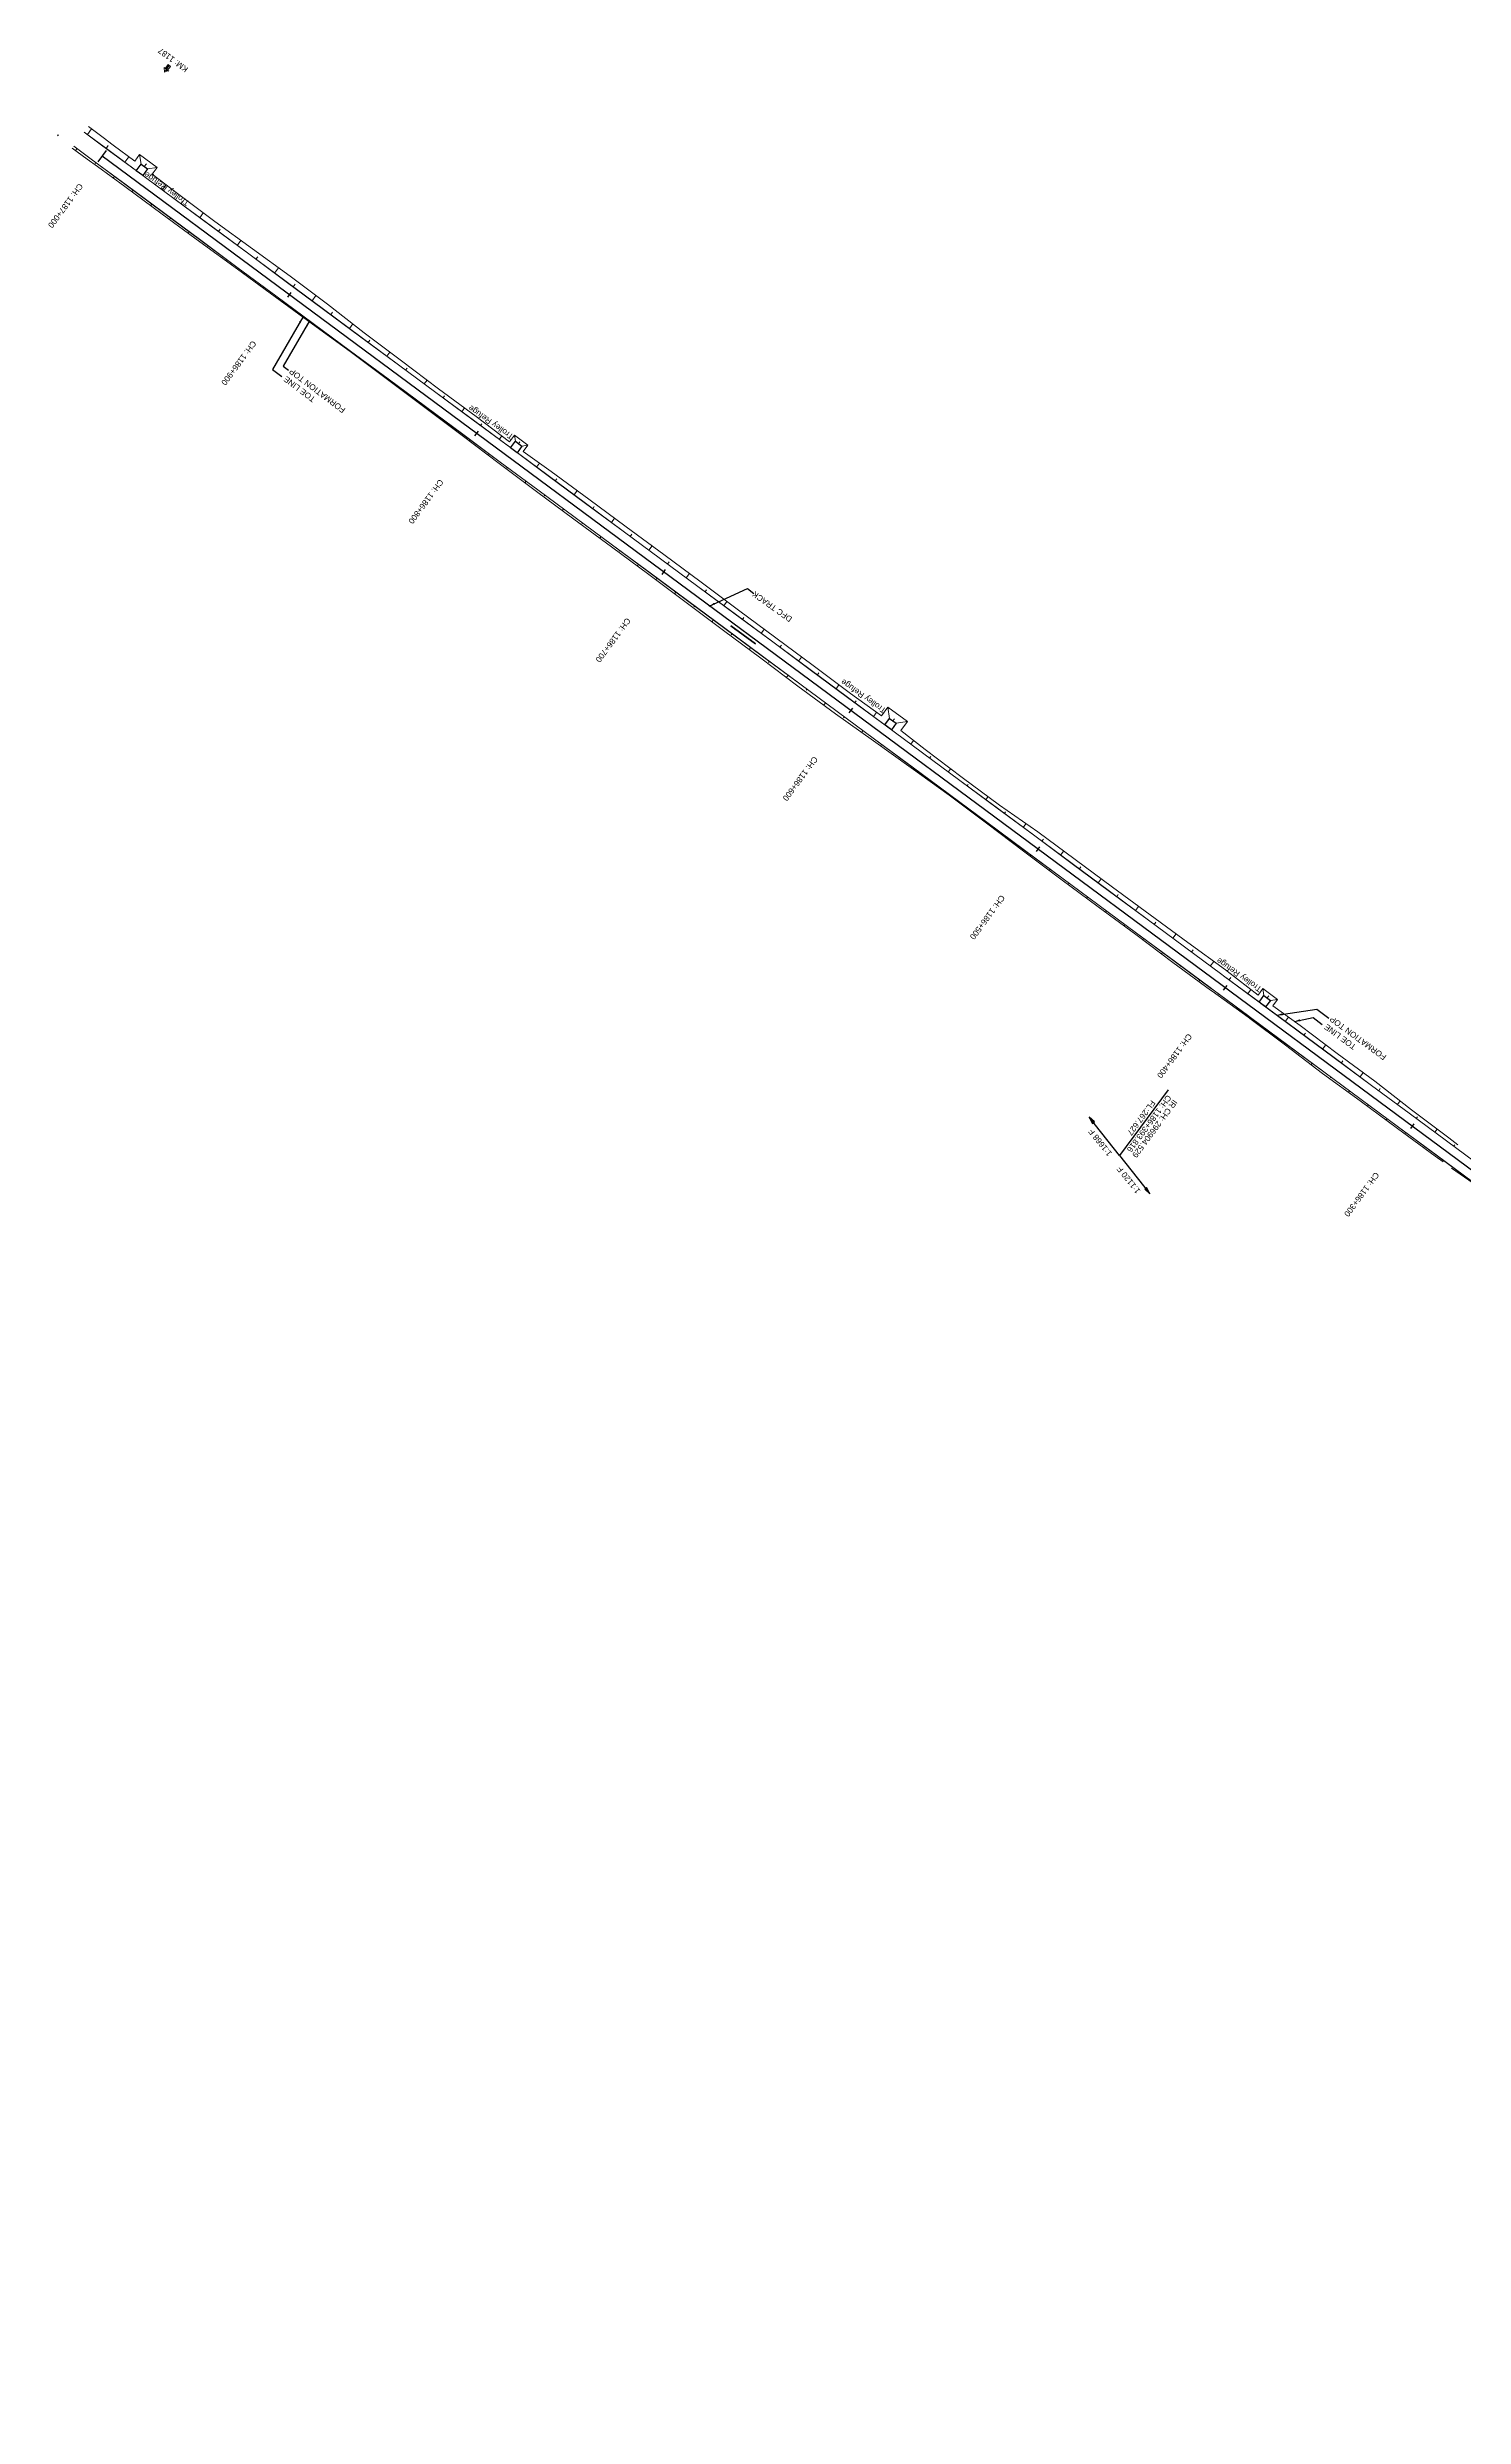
# Model space of a CAD drawing. Header units: metres. Extents: x 646784 to 662189, y 3367130 to 3378376.
# Drawn here: x 646784 to 647393, y 3377359 to 3378376 of the extents above; entities that cross this region are included whole.
import ezdxf
from ezdxf.enums import TextEntityAlignment as Align

# ---------------------------------------------------------------- set-up
doc = ezdxf.new("R2010")
doc.units = ezdxf.units.M
doc.header["$MEASUREMENT"] = 0
doc.linetypes.add('CENTER2', pattern=[1.125, 0.75, -0.125, 0.125, -0.125])
for name, color, linetype, lineweight in [('C-ALIG-DG-SPIRAL', 1, 'CENTER2', 70), ('C-ALIG-LABL-DG', 1, 'Continuous', 25), ('Km post', 1, 'Continuous', 13), ('PROPOSED DFC TRACK', 1, 'Continuous', 0), ('PROPOSED DFCC TOE LINE', 239, 'Continuous', 0), ('PROPOSED DFCC TOE SLOPES', 239, 'Continuous', 0), ('PROPOSED GRADES IN PLAN', 10, 'Continuous', 0)]:
    doc.layers.add(name, color=color, linetype=linetype, lineweight=lineweight)
for name, color, linetype in [('PROPOSED DFCC FORMATION LINE', 187, 'Continuous'), ('PROPOSED FORMATION LINE - PLAN', 187, 'Continuous'), ('Trolley Refuse', 10, 'Continuous')]:
    doc.layers.add(name, color=color, linetype=linetype)
doc.styles.add('Arial', font='arial.ttf')
doc.styles.get("Standard").update_dxf_attribs({"font": 'arial.ttf'})
doc.styles.add('Style-Arial', font='arial.ttf')
doc.dimstyles.new('ISO-25', dxfattribs={"dimtxt": 2.5, "dimasz": 2.5, "dimexe": 1.25, "dimexo": 0.625, "dimtad": 1, "dimtxsty": 'Standard', "dimcen": 2.5, "dimadec": 0, "dimazin": 0, "dimtfac": 1, "dimtmove": 0, "dimatfit": 3, "dimfxl": 1, "dimarcsym": 0})

# ---------------------------------------------------------------- blocks, each defined once
blk = doc.blocks.new('Direction')
h = blk.add_hatch(color=256)
h.dxf.hatch_style = 1
h.paths.add_polyline_path([(-5.54, 0), (-4.75, -0.13), (-4.75, 0.13)])
blk.add_lwpolyline([(-5.54, 0), (-4.75, -0.13), (-4.75, 0.13)], close=True)
blk.add_lwpolyline([(0, 0), (-5.54, 0)])
blk = doc.blocks.new('Tick Hor')
blk.add_lwpolyline([(-0.5, 0), (0.5, 0)])
blk = doc.blocks.new('KM Post')
at = {"layer": 'Km post', "lineweight": 13}
h = blk.add_hatch(color=256, dxfattribs=at)
h.paths.add_polyline_path([(0, -8.9), (1.6, -8.9), (1.6, -3.8), (0, -3.8)])
h.paths.add_polyline_path([(0, -3.8), (0, 0), (-3.4, -3.8)])
for p, q in [((0, -8.9), (0, 0)), ((3.1, -3.8), (0, 0)), ((3.1, -3.8), (-3.4, -3.8))]:
    blk.add_line(p, q, dxfattribs=at)
blk.add_lwpolyline([(1.6, -3.8), (1.6, -8.9), (-1.6, -8.9), (-1.6, -3.8)], dxfattribs=at)

msp = doc.modelspace()

# ---------------------------------------------------------------- linework, layer by layer
at = {"layer": 'C-ALIG-DG-SPIRAL', "color": 1, "linetype": 'Continuous', "lineweight": 30, "flags": 128}
msp.add_lwpolyline([(651402.0435, 3374929.3497), (646807.9803, 3378329.5765)], dxfattribs=at)
at = {"layer": 'C-ALIG-LABL-DG', "color": 1, "linetype": 'Continuous', "lineweight": 25}
msp.add_line((646807.9803, 3378329.5765), (646806.493, 3378327.567), dxfattribs=at)
at = {"layer": 'PROPOSED DFCC FORMATION LINE', "lineweight": 0, "flags": 128}
for points in [[(647396.9664, 3377888.9197), (647380.8906, 3377900.8179), (647364.8148, 3377912.7162), (647348.739, 3377924.6145), (647332.6632, 3377936.5127), (647316.5874, 3377948.411), (647301.2343, 3377959.7743), (647300.5116, 3377960.3093), (647285.1585, 3377971.6726), (647284.4358, 3377972.2075), (647268.36, 3377984.1058), (647252.2842, 3377996.004), (647236.2084, 3378007.9023), (647220.1325, 3378019.8006), (647204.0567, 3378031.6988), (647187.9809, 3378043.5971), (647171.9051, 3378055.4954), (647155.8293, 3378067.3936), (647139.7535, 3378079.2919), (647123.6777, 3378091.1901), (647107.6019, 3378103.0884), (647091.5261, 3378114.9867), (647075.4503, 3378126.8849), (647059.3745, 3378138.7832), (647043.2987, 3378150.6814), (647027.2229, 3378162.5797), (647011.1471, 3378174.478), (646995.0713, 3378186.3762), (646978.9955, 3378198.2745), (646962.9197, 3378210.1728), (646946.8439, 3378222.071), (646930.7681, 3378233.9693), (646914.6923, 3378245.8675), (646898.6165, 3378257.7658), (646882.5407, 3378269.6641), (646866.4649, 3378281.5623), (646850.3891, 3378293.4606), (646834.3133, 3378305.3589), (646818.2375, 3378317.2571), (646806.5392, 3378325.9155), (646802.1615, 3378329.1558), (646795.8217, 3378333.852)], [(647396.9961, 3377888.9599), (647380.9203, 3377900.8581), (647364.8445, 3377912.7564), (647348.7687, 3377924.6547), (647332.6929, 3377936.5529), (647316.6171, 3377948.4512), (647301.264, 3377959.8145), (647300.5413, 3377960.3494), (647285.1882, 3377971.7128), (647284.4655, 3377972.2477), (647268.3897, 3377984.146), (647252.3139, 3377996.0442), (647236.2381, 3378007.9425), (647220.1623, 3378019.8408), (647204.0865, 3378031.739), (647188.0107, 3378043.6373), (647171.9349, 3378055.5355), (647155.8591, 3378067.4338), (647139.7833, 3378079.3321), (647123.7075, 3378091.2303), (647107.6317, 3378103.1286), (647091.5559, 3378115.0269), (647075.4801, 3378126.9251), (647059.4043, 3378138.8234), (647043.3285, 3378150.7216), (647027.2527, 3378162.6199), (647011.1769, 3378174.5182), (646995.1011, 3378186.4164), (646979.0253, 3378198.3147), (646962.9495, 3378210.2129), (646946.8737, 3378222.1112), (646930.7979, 3378234.0095), (646914.7221, 3378245.9077), (646898.6463, 3378257.806), (646882.5705, 3378269.7043), (646866.4947, 3378281.6025), (646850.4189, 3378293.5008), (646834.3431, 3378305.399), (646818.2673, 3378317.2973), (646806.5689, 3378325.9557), (646802.1912, 3378329.196), (646795.8514, 3378333.8921)], [(647401.4579, 3377894.9883), (647385.3821, 3377906.8866), (647369.3063, 3377918.7848), (647353.2305, 3377930.6831), (647337.1547, 3377942.5813), (647321.0789, 3377954.4796), (647305.7259, 3377965.843), (647305.0031, 3377966.3779), (647289.6501, 3377977.7412), (647288.9273, 3377978.2761), (647272.8515, 3377990.1744), (647256.7757, 3378002.0727), (647240.6999, 3378013.9709), (647224.6241, 3378025.8692), (647208.5483, 3378037.7674), (647192.4725, 3378049.6657), (647176.3967, 3378061.564), (647160.3209, 3378073.4622), (647144.2451, 3378085.3605), (647128.1693, 3378097.2588), (647112.0935, 3378109.157), (647096.0177, 3378121.0553), (647079.9419, 3378132.9535), (647063.8661, 3378144.8518), (647047.7903, 3378156.7501), (647031.7145, 3378168.6483), (647015.6387, 3378180.5466), (646999.5629, 3378192.4448), (646983.4871, 3378204.3431), (646967.4113, 3378216.2414), (646951.3355, 3378228.1396), (646935.2597, 3378240.0379), (646919.1839, 3378251.9362), (646903.1081, 3378263.8344), (646887.0323, 3378275.7327), (646870.9565, 3378287.6309), (646854.8807, 3378299.5292), (646838.8049, 3378311.4275), (646822.7291, 3378323.3257), (646811.0308, 3378331.9841), (646806.6538, 3378335.2239), (646800.3178, 3378339.9173)], [(646800.3475, 3378339.9574), (646806.6836, 3378335.2641), (646811.0605, 3378332.0243), (646822.7589, 3378323.3659), (646838.8347, 3378311.4677), (646854.9105, 3378299.5694), (646870.9863, 3378287.6711), (646887.0621, 3378275.7729), (646903.1379, 3378263.8746), (646919.2137, 3378251.9763), (646935.2895, 3378240.0781), (646951.3653, 3378228.1798), (646967.4411, 3378216.2816), (646983.5169, 3378204.3833), (646999.5927, 3378192.485), (647015.6685, 3378180.5868), (647031.7443, 3378168.6885), (647047.8201, 3378156.7903), (647063.8959, 3378144.892), (647079.9717, 3378132.9937), (647096.0475, 3378121.0955), (647112.1233, 3378109.1972), (647128.1991, 3378097.2989), (647144.2749, 3378085.4007), (647160.3507, 3378073.5024), (647176.4265, 3378061.6042), (647192.5023, 3378049.7059), (647208.5781, 3378037.8076), (647224.6539, 3378025.9094), (647240.7297, 3378014.0111), (647256.8055, 3378002.1128), (647272.8813, 3377990.2146), (647288.9571, 3377978.3163), (647289.6798, 3377977.7814), (647305.0329, 3377966.4181), (647305.7556, 3377965.8832), (647321.1087, 3377954.5198), (647337.1845, 3377942.6215), (647353.2603, 3377930.7233), (647369.3361, 3377918.825), (647385.4119, 3377906.9268), (647401.4877, 3377895.0285)]]:
    msp.add_lwpolyline(points, dxfattribs=at)
at = {"layer": 'PROPOSED DFCC TOE LINE', "lineweight": 0, "flags": 128}
for points in [[(646802.1092, 3378342.3339), (646808.423, 3378337.6136), (646812.7853, 3378334.3546), (646822.0136, 3378327.5488)], [(647383.9322, 3377897.8429), (647380.4916, 3377900.279), (647364.3947, 3377912.1487), (647348.3314, 3377924.0638), (647332.1782, 3377935.8575), (647316.237, 3377947.9376), (647300.9764, 3377959.4259), (647300.247, 3377959.9518), (647284.7524, 3377971.1239), (647284.0228, 3377971.6495), (647267.9321, 3377983.5278), (647251.9033, 3377995.4895), (647235.7741, 3378007.3155), (647219.698, 3378019.2135), (647203.7655, 3378031.3053), (647187.7897, 3378043.3387), (647171.7691, 3378055.3115), (647155.527, 3378066.9851), (647139.2321, 3378078.5873), (647122.997, 3378090.2704), (647106.8701, 3378102.0996), (647090.8663, 3378114.0952), (647074.8072, 3378126.0159), (647058.7847, 3378137.9863), (647042.7717, 3378149.9694), (647026.752, 3378161.9434), (647010.6044, 3378173.7446), (646994.541, 3378185.6597), (646978.5913, 3378197.7284), (646962.6119, 3378209.7568), (646946.5905, 3378221.7286), (646930.6027, 3378233.7458), (646914.5649, 3378245.6953), (646898.4125, 3378257.4901), (646882.266, 3378269.2928), (646866.1407, 3378281.1243), (646849.9849, 3378292.9144), (646833.8066, 3378304.6742), (646817.7067, 3378316.5399), (646805.9546, 3378325.1256), (646801.5498, 3378328.3295), (646795.2012, 3378333.0149)], [(646822.0136, 3378327.5488), (646824.0988, 3378330.3661), (646831.6927, 3378324.7456), (646829.5556, 3378321.8582)], [(646824.7199, 3378326.2066), (646824.0988, 3378330.3661)], [(646827.5332, 3378324.1244), (646831.6927, 3378324.7456)], [(646829.5556, 3378321.8582), (646840.4012, 3378313.5842), (646856.3452, 3378301.5078), (646872.5761, 3378289.8191), (646888.798, 3378278.1183), (646904.7406, 3378266.04), (646920.5602, 3378253.7956), (646936.5375, 3378241.7642), (646952.5334, 3378229.7581), (646968.6373, 3378217.8978), (646983.0254, 3378206.9892)], [(646983.0254, 3378206.9892), (646985.095, 3378209.7855), (646990.8519, 3378205.5246), (646988.8203, 3378202.7797)], [(646985.4775, 3378207.2243), (646985.095, 3378209.7855)], [(646988.2908, 3378205.1421), (646990.8519, 3378205.5246)], [(646988.8203, 3378202.7797), (647000.8484, 3378194.1816), (647017.0228, 3378182.4166), (647033.085, 3378170.4999), (647049.1791, 3378158.6264), (647065.2407, 3378146.7089), (647081.2741, 3378134.7534), (647097.3109, 3378122.8024), (647113.4105, 3378110.9363), (647129.4275, 3378098.9587), (647142.6954, 3378089.3418)], [(647142.6954, 3378089.3418), (647145.5044, 3378093.1372), (647153.9442, 3378086.8906), (647151.0624, 3378082.9969)], [(647146.2355, 3378088.2417), (647145.5044, 3378093.1372)], [(647149.0488, 3378086.1595), (647153.9442, 3378086.8906)], [(647151.0624, 3378082.9969), (647161.4241, 3378074.9527), (647177.3682, 3378062.8765), (647193.4217, 3378050.9481), (647209.8449, 3378039.5193), (647225.9644, 3378027.6801), (647242.0151, 3378015.7479), (647258.138, 3378003.9132), (647274.2562, 3377992.0723), (647290.42, 3377980.2928), (647291.1294, 3377979.7399), (647304.4855, 3377969.4975)], [(647304.4855, 3377969.4975), (647306.5428, 3377972.2772), (647312.8249, 3377967.6276), (647310.7852, 3377964.8717)], [(647306.9935, 3377969.2591), (647306.5428, 3377972.2772)], [(647309.8068, 3377967.1769), (647312.8249, 3377967.6276)], [(647310.7852, 3377964.8717), (647322.4954, 3377956.3934), (647338.5001, 3377944.3991), (647354.6284, 3377932.5717), (647370.3344, 3377920.1738), (647386.3824, 3377908.238), (647390.2955, 3377905.184)], [(647396.8179, 3377888.7192), (647387.6198, 3377895.2319)]]:
    msp.add_lwpolyline(points, dxfattribs=at)
at = {"layer": 'PROPOSED DFCC TOE SLOPES', "linetype": 'Continuous', "lineweight": 0, "flags": 128}
for points in [[(646801.69, 3378338.9008), (646803.4771, 3378341.3112)], [(646789.1862, 3378338.842), (646788.8538, 3378338.396)], [(646789.1919, 3378338.8378), (646788.8603, 3378338.3912)], [(646797.2214, 3378332.8774), (646796.5723, 3378332.003)], [(646797.2249, 3378332.8748), (646796.5768, 3378331.9996)], [(646809.7243, 3378332.9512), (646810.6038, 3378334.1392)], [(646805.2612, 3378326.9236), (646804.9499, 3378326.5032)], [(646805.262, 3378326.923), (646804.9508, 3378326.5026)], [(646813.2999, 3378320.9739), (646812.7165, 3378320.1856)], [(646813.2999, 3378320.9738), (646812.7165, 3378320.1856)], [(646817.7617, 3378327.0023), (646819.5247, 3378329.3843)], [(646826.1266, 3378325.1655), (646826.9947, 3378326.3384)], [(646821.3378, 3378315.0247), (646821.0598, 3378314.6491)], [(646833.8375, 3378315.104), (646835.4873, 3378317.333)], [(646829.3757, 3378309.0756), (646828.8318, 3378308.3407)], [(646837.4136, 3378303.1265), (646837.1551, 3378302.7773)], [(646841.8754, 3378309.1549), (646842.661, 3378310.2162)], [(646849.9133, 3378303.2058), (646851.4185, 3378305.2394)], [(646845.4515, 3378297.1773), (646844.9858, 3378296.5482)], [(646853.4894, 3378291.2282), (646853.28, 3378290.9453)], [(646857.9512, 3378297.2566), (646858.6983, 3378298.2659)], [(646865.9891, 3378291.3075), (646867.5607, 3378293.4309)], [(646861.5273, 3378285.2791), (646861.1486, 3378284.7674)], [(646874.027, 3378285.3584), (646874.8508, 3378286.4713)], [(646882.0649, 3378279.4092), (646883.7854, 3378281.7338)], [(646869.5652, 3378279.3299), (646869.3929, 3378279.0972)], [(646877.6031, 3378273.3808), (646877.2833, 3378272.9487)], [(646890.1028, 3378273.4601), (646890.9729, 3378274.6357)], [(646898.1407, 3378267.511), (646899.8143, 3378269.7722)], [(646885.641, 3378267.4317), (646885.4955, 3378267.2351)], [(646893.6789, 3378261.4825), (646893.4233, 3378261.1372)], [(646906.1786, 3378261.5618), (646906.9704, 3378262.6316)], [(646901.7168, 3378255.5334), (646901.6072, 3378255.3854)], [(646909.7547, 3378249.5843), (646909.5738, 3378249.3399)], [(646914.2165, 3378255.6127), (646915.6719, 3378257.5791)], [(646922.2544, 3378249.6636), (646922.9332, 3378250.5806)], [(646917.7926, 3378243.6351), (646917.7104, 3378243.524)], [(646930.2923, 3378243.7144), (646931.6005, 3378245.4819)], [(646925.8305, 3378237.686), (646925.647, 3378237.4382)], [(646933.8684, 3378231.7369), (646933.7624, 3378231.5937)], [(646938.3302, 3378237.7653), (646938.9615, 3378238.6182)], [(646946.3681, 3378231.8162), (646947.5907, 3378233.468)], [(646941.9063, 3378225.7878), (646941.6503, 3378225.4419)], [(646949.9442, 3378219.8386), (646949.7974, 3378219.6403)], [(646954.406, 3378225.867), (646955.0077, 3378226.6799)], [(646962.4439, 3378219.9179), (646963.6613, 3378221.5626)], [(646957.9821, 3378213.8895), (646957.6613, 3378213.4561)], [(646970.4818, 3378213.9688), (646971.0817, 3378214.7793)], [(646978.5197, 3378208.0197), (646979.6508, 3378209.5478)], [(646966.02, 3378207.9404), (646965.842, 3378207.6999)], [(646974.0579, 3378201.9912), (646973.6537, 3378201.4452)], [(646986.8841, 3378206.1832), (646987.4472, 3378206.944)], [(646982.0958, 3378196.0421), (646981.8668, 3378195.7327)], [(646990.1337, 3378190.093), (646989.6126, 3378189.3889)], [(646994.5955, 3378196.1214), (646995.8201, 3378197.776)], [(647002.6334, 3378190.1723), (647003.2856, 3378191.0534)], [(646998.1716, 3378184.1438), (646997.8904, 3378183.7639)], [(647006.2095, 3378178.1947), (647005.6408, 3378177.4264)], [(647010.6713, 3378184.2231), (647012.0249, 3378186.052)], [(647018.7092, 3378178.274), (647019.4, 3378179.2072)], [(647014.2474, 3378172.2456), (647013.968, 3378171.8681)], [(647026.7471, 3378172.3249), (647028.1218, 3378174.1821)], [(647022.2853, 3378166.2964), (647021.7624, 3378165.59)], [(647030.3232, 3378160.3473), (647030.0675, 3378160.0018)], [(647034.785, 3378166.3757), (647035.472, 3378167.3039)], [(647042.8229, 3378160.4266), (647044.206, 3378162.2953)], [(647038.3611, 3378154.3982), (647037.8217, 3378153.6694)], [(647046.399, 3378148.4491), (647046.1146, 3378148.0648)], [(647050.8608, 3378154.4775), (647051.5538, 3378155.4138)], [(647058.8987, 3378148.5283), (647060.2777, 3378150.3914)], [(647054.4369, 3378142.4999), (647053.8367, 3378141.689)], [(647066.9366, 3378142.5792), (647067.6199, 3378143.5023)], [(647074.9745, 3378136.6301), (647076.3198, 3378138.4476)], [(647062.4748, 3378136.5508), (647062.1599, 3378136.1253)], [(647070.5127, 3378130.6017), (647069.8563, 3378129.7147)], [(647083.0124, 3378130.681), (647083.6748, 3378131.5758)], [(647078.5506, 3378124.6525), (647078.2125, 3378124.1958)], [(647086.5885, 3378118.7034), (647085.9041, 3378117.7787)], [(647091.0503, 3378124.7318), (647092.3555, 3378126.4953)], [(647099.0882, 3378118.7827), (647099.7371, 3378119.6593)], [(647094.6264, 3378112.7543), (647094.2747, 3378112.2791)], [(647107.1261, 3378112.8336), (647108.4357, 3378114.6029)], [(647115.164, 3378106.8844), (647115.8169, 3378107.7665)], [(647102.6643, 3378106.8051), (647101.925, 3378105.8062)], [(647110.7022, 3378100.856), (647110.3263, 3378100.3481)], [(647123.2019, 3378100.9353), (647124.4783, 3378102.6598)], [(647118.7401, 3378094.9069), (647118.0139, 3378093.9256)], [(647126.778, 3378088.9577), (647126.438, 3378088.4983)], [(647131.2398, 3378094.9862), (647131.8803, 3378095.8514)], [(647139.2777, 3378089.037), (647140.6178, 3378090.8477)], [(647147.6421, 3378087.2006), (647148.3044, 3378088.0954)], [(647134.8159, 3378083.0086), (647134.2155, 3378082.1974)], [(647142.8538, 3378077.0595), (647142.5991, 3378076.7154)], [(647155.3535, 3378077.1388), (647156.5412, 3378078.7435)], [(647150.8917, 3378071.1103), (647150.4919, 3378070.5702)], [(647163.3914, 3378071.1896), (647163.9304, 3378071.9179)], [(647171.4293, 3378065.2405), (647172.4415, 3378066.608)], [(647158.9296, 3378065.1612), (647158.7794, 3378064.9583)], [(647166.9675, 3378059.2121), (647166.7503, 3378058.9186)], [(647179.4672, 3378059.2914), (647179.9508, 3378059.9448)], [(647175.0054, 3378053.263), (647174.9172, 3378053.1438)], [(647183.0433, 3378047.3138), (647182.8393, 3378047.0383)], [(647187.5051, 3378053.3423), (647188.4612, 3378054.6339)], [(647195.543, 3378047.3931), (647196.0508, 3378048.0791)], [(647191.0812, 3378041.3647), (647190.9611, 3378041.2025)], [(647203.5809, 3378041.444), (647204.7702, 3378043.0507)], [(647211.6188, 3378035.4949), (647212.2713, 3378036.3764)], [(647199.1191, 3378035.4156), (647198.829, 3378035.0236)], [(647207.157, 3378029.4664), (647206.9828, 3378029.2311)], [(647219.6567, 3378029.5457), (647220.9835, 3378031.3384)], [(647215.1949, 3378023.5173), (647214.7749, 3378022.9499)], [(647223.2328, 3378017.5682), (647223.0007, 3378017.2546)], [(647227.6946, 3378023.5966), (647228.3624, 3378024.4988)], [(647235.7325, 3378017.6475), (647237.0555, 3378019.4349)], [(647231.2707, 3378011.619), (647230.8066, 3378010.992)], [(647239.3086, 3378005.6699), (647239.0817, 3378005.3633)], [(647243.7704, 3378011.6983), (647244.4325, 3378012.5929)], [(647251.8083, 3378005.7492), (647253.156, 3378007.5701)], [(647247.3465, 3377999.7208), (647246.9194, 3377999.1437)], [(647259.8462, 3377999.8001), (647260.5314, 3378000.7258)], [(647267.8841, 3377993.8509), (647269.2757, 3377995.7311)], [(647255.3844, 3377993.7716), (647255.1746, 3377993.4882)], [(647263.4223, 3377987.8225), (647262.9792, 3377987.2239)], [(647275.922, 3377987.9018), (647276.6328, 3377988.8621)], [(647271.4602, 3377981.8734), (647271.2328, 3377981.5662)], [(647279.4981, 3377975.9243), (647279.0508, 3377975.3199)], [(647283.9599, 3377981.9527), (647285.4254, 3377983.9327)], [(647291.9978, 3377976.0035), (647292.7227, 3377976.9829)], [(647287.536, 3377969.9751), (647287.3289, 3377969.6953)], [(647300.0357, 3377970.0544), (647301.3839, 3377971.876)], [(647308.4002, 3377968.218), (647309.0579, 3377969.1066)], [(647295.5739, 3377964.026), (647295.2338, 3377963.5665)], [(647303.6118, 3377958.0769), (647303.4609, 3377957.873)], [(647316.1115, 3377958.1562), (647317.4894, 3377960.0178)], [(647311.6497, 3377952.1277), (647311.2995, 3377951.6546)], [(647319.6876, 3377946.1786), (647319.4847, 3377945.9045)], [(647324.1494, 3377952.207), (647324.8509, 3377953.1548)], [(647332.1873, 3377946.2579), (647333.5547, 3377948.1053)], [(647327.7255, 3377940.2295), (647327.2524, 3377939.5902)], [(647335.7634, 3377934.2803), (647335.5134, 3377933.9426)], [(647340.2252, 3377940.3088), (647340.9029, 3377941.2244)], [(647348.2631, 3377934.3596), (647349.6448, 3377936.2263)], [(647343.8013, 3377928.3312), (647343.34, 3377927.708)], [(647356.301, 3377928.4105), (647356.9646, 3377929.3071)], [(647364.3389, 3377922.4614), (647365.4812, 3377924.0047)], [(647351.8392, 3377922.3821), (647351.6193, 3377922.085)], [(647359.8771, 3377916.4329), (647359.4312, 3377915.8304)], [(647372.3769, 3377916.5122), (647372.8882, 3377917.2031)], [(647367.915, 3377910.4838), (647367.6921, 3377910.1827)], [(647375.9529, 3377904.5347), (647375.5177, 3377903.9467)], [(647380.4148, 3377910.5631), (647381.4236, 3377911.9261)], [(647388.4527, 3377904.614), (647388.9237, 3377905.2505)], [(647383.9908, 3377898.5856), (647383.8004, 3377898.3283)], [(647392.0287, 3377892.6364), (647391.7731, 3377892.2911)]]:
    msp.add_lwpolyline(points, dxfattribs=at)
at = {"layer": 'Trolley Refuse'}
for points in [[(646825.451, 3378321.3112), (646822.6377, 3378323.3934), (646824.7199, 3378326.2066), (646827.5332, 3378324.1244)], [(646986.2086, 3378202.3289), (646983.3953, 3378204.4111), (646985.4775, 3378207.2243), (646988.2908, 3378205.1421)], [(647146.9666, 3378083.3463), (647144.1533, 3378085.4285), (647146.2355, 3378088.2417), (647149.0488, 3378086.1595)], [(647307.7246, 3377964.3636), (647304.9113, 3377966.4458), (647306.9935, 3377969.2591), (647309.8068, 3377967.1769)]]:
    msp.add_lwpolyline(points, close=True, dxfattribs=at)

# ---------------------------------------------------------------- block references
at = {"layer": 'C-ALIG-LABL-DG', "color": 1, "linetype": 'Continuous', "lineweight": 25}
for name, p, xscale, yscale, zscale, rotation in [('Tick Hor', (646807.9803, 3378329.5765), 6.000000000000066, 6.000000000000066, 6.000000000000066, 233.4935630041748), ('Tick Hor', (646888.3593, 3378270.0852), 2.500000000000022, 2.500000000000022, 2.500000000000022, 233.4935630041748), ('Tick Hor', (646968.7383, 3378210.5939), 2.500000000000022, 2.500000000000022, 2.500000000000022, 233.4935630041748), ('Tick Hor', (647049.1173, 3378151.1026), 2.500000000000022, 2.500000000000022, 2.500000000000022, 233.4935630041748), ('Tick Hor', (647129.4963, 3378091.6112), 2.500000000000022, 2.500000000000022, 2.500000000000022, 233.4935630041748), ('Tick Hor', (647209.8753, 3378032.1199), 2.500000000000022, 2.500000000000022, 2.500000000000022, 233.4935630041748), ('Tick Hor', (647290.2543, 3377972.6286), 2.500000000000022, 2.500000000000022, 2.500000000000022, 233.4935630041748), ('Tick Hor', (647370.6333, 3377913.1373), 2.500000000000022, 2.500000000000022, 2.500000000000022, 233.4935630041748), ('Direction', (647244.9692, 3377900.609), 3.789791541545083, 3.789791541545083, 3.789791541545083, 128.4935630042222)]:
    msp.add_blockref(name, p, dxfattribs=dict(at, xscale=xscale, yscale=yscale, zscale=zscale, rotation=rotation))

# ---------------------------------------------------------------- texts
at = {"layer": 'C-ALIG-LABL-DG', "color": 1, "linetype": 'Continuous', "lineweight": 25, "insert": (646843.7335, 3378365.444), "char_height": 2.5, "width": 14.679792, "attachment_point": 1, "rotation": 143.493563, "style": 'Arial', "bg_fill": 3, "box_fill_scale": 1.04, "bg_fill_color": 256, "bg_fill_true_color": 13158600, "bg_fill_transparency": 0}
msp.add_mtext('KM: 1187', dxfattribs=at)
at = {"layer": 'PROPOSED DFC TRACK', "color": 10, "linetype": 'Continuous', "lineweight": -3, "ltscale": 5, "style": 'Style-Arial'}
msp.add_text(' DFC TRACK', height=2.5, rotation=144.7270923, dxfattribs=at).set_placement((647088.3296, 3378143.0352), align=Align.RIGHT)
at = {"layer": 'PROPOSED DFCC TOE LINE', "lineweight": 0}
for rotation, p in [(142.9244906, (646887.1756, 3378235.3642)), (143.6345544, (647334.0793, 3377957.2485))]:
    msp.add_text(' TOE LINE', height=2.5, rotation=rotation, dxfattribs=at).set_placement(p, align=Align.RIGHT)
at = {"layer": 'PROPOSED FORMATION LINE - PLAN', "lineweight": 0}
for rotation, p in [(142.9244906, (646889.5344, 3378238.6929)), (143.6345544, (647336.3966, 3377960.6061))]:
    msp.add_text(' FORMATION TOP', height=2.5, rotation=rotation, dxfattribs=at).set_placement(p, align=Align.RIGHT)
at = {"layer": 'PROPOSED GRADES IN PLAN', "color": 7, "linetype": 'Continuous', "lineweight": 0, "insert": (647268.9994, 3377924.1467), "char_height": 2.5, "attachment_point": 4, "rotation": 233.4936, "line_spacing_factor": 1.08, "style": 'Style-Arial'}
msp.add_mtext('IR CH: 296904.529', dxfattribs=at)
at = {"layer": 'Trolley Refuse', "style": 'Style-Arial'}
for p in [(646845.749, 3378310.0571), (646984.9599, 3378209.8436), (647144.9768, 3378092.2415), (647306.3042, 3377972.6192)]:
    msp.add_text('Trolley Refuge', height=2.5, rotation=145, dxfattribs=at).set_placement(p)

# ---------------------------------------------------------------- leaders
at = {"layer": 'PROPOSED DFC TRACK', "color": 10, "linetype": 'Continuous', "lineweight": -3, "ltscale": 5}
msp.add_leader([(647068.7371, 3378136.4841), (647085.1257, 3378143.9952), (647087.8659, 3378141.9091)], dimstyle='ISO-25', override={"dimtxt": 3, "dimasz": 2.5, "dimgap": 0.625, "dimtad": 0, "dimdec": 3, "dimzin": 2, "dimtdec": 3}, dxfattribs=at)
at = {"layer": 'PROPOSED DFC TRACK', "linetype": 'Continuous', "lineweight": 0}
for points in [[(647077.9691, 3378127.9367), (647088.5784, 3378120.3237)], [(647088.5784, 3378120.3237), (647077.9691, 3378127.9367)]]:
    msp.add_leader(points, dimstyle='ISO-25', override={"dimtxt": 3, "dimasz": 2.5, "dimtad": 0, "dimdec": 3, "dimzin": 2, "dimtdec": 3}, dxfattribs=at)
at = {"layer": 'PROPOSED DFCC TOE LINE', "lineweight": 0}
for points in [[(646894.1979, 3378260.4444), (646881.2039, 3378238.0357), (646885.1354, 3378235.0521)], [(647320.056, 3377958.1596), (647328.075, 3377959.8457), (647332.0431, 3377956.9111)]]:
    msp.add_leader(points, dimstyle='ISO-25', override={"dimtxt": 3, "dimasz": 2.5, "dimgap": 0.625, "dimtad": 0, "dimdec": 3, "dimzin": 2, "dimtdec": 3}, dxfattribs=at)
at = {"layer": 'PROPOSED FORMATION LINE - PLAN', "lineweight": 0}
for points in [[(646897.1268, 3378258.8684), (646885.7961, 3378239.4319), (646888.043, 3378237.7131)], [(647312.4659, 3377960.8544), (647329.7477, 3377963.436), (647334.9175, 3377959.6079)]]:
    msp.add_leader(points, dimstyle='ISO-25', override={"dimtxt": 3, "dimasz": 2.5, "dimgap": 0.625, "dimtad": 0, "dimdec": 3, "dimzin": 2, "dimtdec": 3}, dxfattribs=at)

# ---------------------------------------------------------------- next in the draw order: block references
at = {"layer": 'C-ALIG-LABL-DG', "color": 1, "linetype": 'Continuous', "lineweight": 25, "xscale": 0.3933041122191815, "yscale": 0.3933041122191815, "zscale": 0.3933041122191815, "rotation": 143.493563004433}
msp.add_blockref('KM Post', (646834.7514, 3378365.747), dxfattribs=at)

# ---------------------------------------------------------------- next in the draw order: texts
at = {"layer": 'C-ALIG-LABL-DG', "color": 1, "linetype": 'Continuous', "lineweight": 25, "char_height": 2.5, "style": 'Arial', "bg_fill": 3, "box_fill_scale": 1.04, "bg_fill_color": 256, "bg_fill_true_color": 13158600, "bg_fill_transparency": 0}
for s, insert, width, attachment_point, rotation in [('CH: 1187+000', (646798.9971, 3378317.4393), 22.502814, 4, 233.493563), ('CH: 1186+900', (646873.4269, 3378249.91), 22.502814, 4, 233.493563), ('CH: 1186+800', (646953.806, 3378190.4187), 22.502814, 4, 233.493563), ('CH: 1186+700', (647034.185, 3378130.9274), 22.502814, 4, 233.493563), ('CH: 1186+600', (647114.564, 3378071.4361), 22.502814, 4, 233.493563), ('CH: 1186+500', (647194.943, 3378011.9448), 22.502814, 4, 233.493563), ('1:1668 F', (647241.9393, 3377901.5781), 13.377677, 7, 128.493563), ('CH: 1186+300', (647355.701, 3377892.9622), 22.502814, 4, 233.493563)]:
    msp.add_mtext(s, dxfattribs=dict(at, insert=insert, width=width, attachment_point=attachment_point, rotation=rotation))

# ---------------------------------------------------------------- next in the draw order: texts
for s, insert, width, attachment_point, rotation in [('CH: 1186+393.816\\PFL:267.627', (647256.0095, 3377915.5257), 29.375085, 5, 233.493563), ('1:1120 F', (647245.5798, 3377896.2724), 13.377677, 9, 128.493563)]:
    msp.add_mtext(s, dxfattribs=dict(at, insert=insert, width=width, attachment_point=attachment_point, rotation=rotation))

# ---------------------------------------------------------------- next in the draw order: linework, layer by layer
at = {"layer": 'C-ALIG-LABL-DG', "color": 1, "linetype": 'Continuous', "lineweight": 25}
msp.add_line((647265.7912, 3377928.7417), (647244.9692, 3377900.609), dxfattribs=at)

# ---------------------------------------------------------------- next in the draw order: block references
at = {"layer": 'C-ALIG-LABL-DG', "color": 1, "linetype": 'Continuous', "lineweight": 25, "xscale": 3.789791541545083, "yscale": 3.789791541545083, "zscale": 3.789791541545083, "rotation": 308.4935630042222}
msp.add_blockref('Direction', (647244.9692, 3377900.609), dxfattribs=at)

# ---------------------------------------------------------------- next in the draw order: texts
at = {"layer": 'C-ALIG-LABL-DG', "color": 1, "linetype": 'Continuous', "lineweight": 25, "insert": (647275.322, 3377952.4535), "char_height": 2.5, "width": 22.502814, "attachment_point": 4, "rotation": 233.493563, "style": 'Arial', "bg_fill": 3, "box_fill_scale": 1.04, "bg_fill_color": 256, "bg_fill_true_color": 13158600, "bg_fill_transparency": 0}
msp.add_mtext('CH: 1186+400', dxfattribs=at)

doc.saveas('drawing.dxf')
